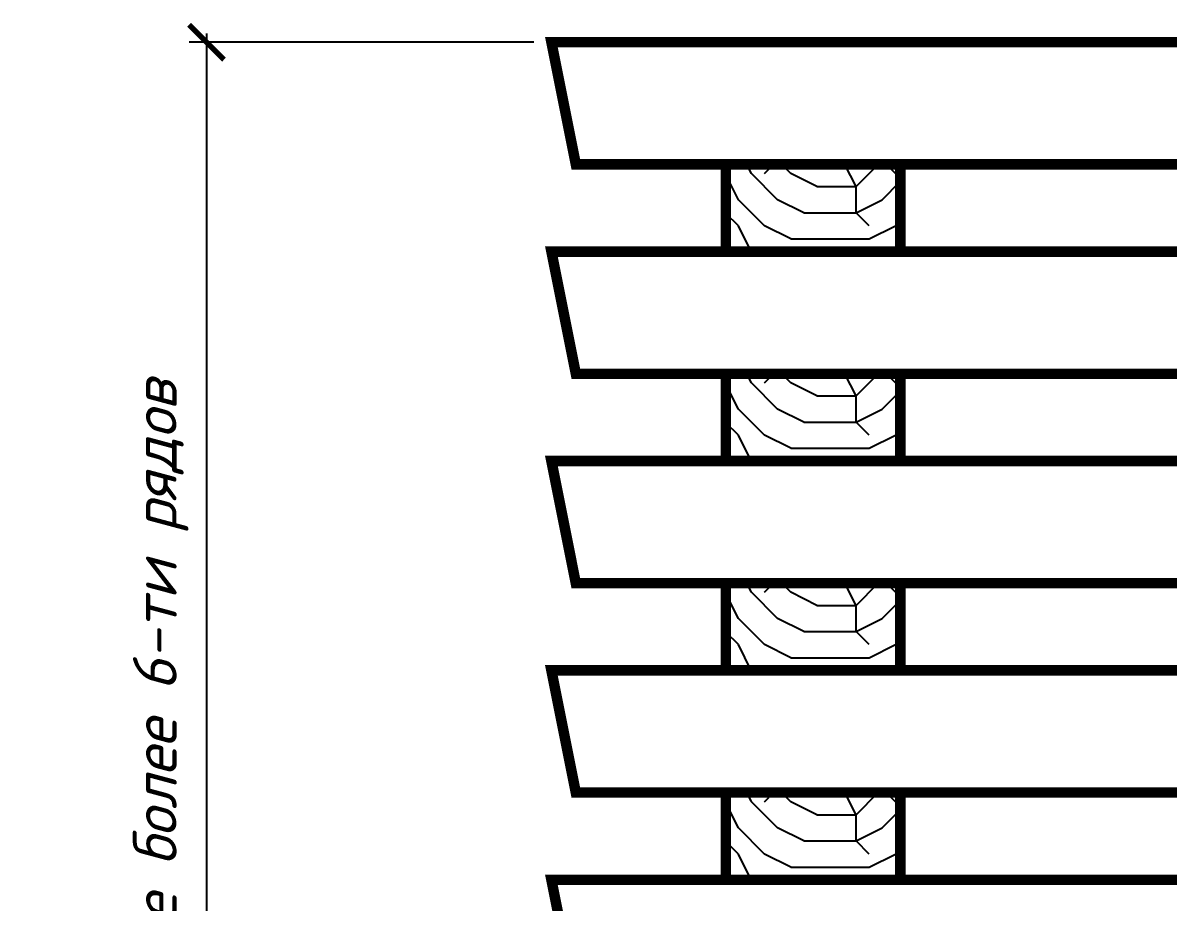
# Model space of a CAD drawing. Header units: millimetres. Extents: x -300689 to 10556, y -104928 to 107291.
# Drawn here: x -16452.8 to -16387.2, y 28424.8 to 28475.2 of the extents above; entities that cross this region are included whole.
import ezdxf

# ---------------------------------------------------------------- set-up
doc = ezdxf.new("R2010")
doc.units = ezdxf.units.MM
doc.layers.add('линии', color=7, linetype='Continuous')
doc.styles.add('Ариал узк.', font='arial.ttf', dxfattribs={"width": 0.75, "height": 5})
doc.styles.add('стиль2', font='isocpeur.ttf', dxfattribs={"oblique": 15, "height": 2.5})
doc.dimstyles.new('1-1', dxfattribs={"dimscale": 0, "dimtxt": 2.7, "dimasz": 2, "dimexe": 1, "dimexo": 1, "dimgap": 1, "dimtad": 1, "dimdec": 0, "dimzin": 0, "dimdsep": 46, "dimtxsty": 'Ариал узк.', "dimblk1": 'ARCHTICK', "dimblk2": 'ARCHTICK', "dimsah": 1, "dimcen": 3, "dimdle": 0.5, "dimclrd": 256, "dimclre": 256, "dimclrt": 256, "dimadec": 0, "dimazin": 0, "dimtfac": 1, "dimtdec": 0, "dimtofl": 0, "dimtmove": 1, "dimatfit": 3, "dimldrblk": 'DOTSMALL', "dimfxl": 0, "dimtolj": 1, "dimtzin": 0, "dimarcsym": 0})

# ---------------------------------------------------------------- blocks, each defined once
blk = doc.blocks.new('_ARCHTICK')
at = {"color": 0, "linetype": 'ByBlock', "ltscale": 10, "const_width": 0.15}
blk.add_lwpolyline([(-0.5, -0.5), (0.5, 0.5)], dxfattribs=at)
blk = doc.blocks.new('*D138')
at = {"layer": 'Defpoints', "color": 0, "linetype": 'ByBlock', "ltscale": 0.25}
for p in [(-16422.541, 28474.071), (-16442.308, 28402.071), (-16422.541, 28402.071)]:
    blk.add_point(p, dxfattribs=at)
at = {"layer": 'линии', "linetype": 'ByBlock', "lineweight": -2, "ltscale": 0.25}
for p, q in [((-16442.308, 28474.571), (-16442.308, 28401.571)), ((-16423.541, 28474.071), (-16443.308, 28474.071)), ((-16423.541, 28402.071), (-16443.308, 28402.071))]:
    blk.add_line(p, q, dxfattribs=at)
at = {"layer": 'линии', "linetype": 'ByBlock', "lineweight": -2, "ltscale": 0.25, "xscale": 2, "yscale": 2, "zscale": 2}
for p, rotation in [((-16442.308, 28474.071), 90), ((-16442.308, 28402.071), 270)]:
    blk.add_blockref('_ARCHTICK', p, dxfattribs=dict(at, rotation=rotation))
at = {"layer": 'линии', "linetype": 'ByBlock', "ltscale": 0.25, "insert": (-16444.933, 28438.071), "char_height": 2.5, "attachment_point": 5, "rotation": 90, "style": 'стиль2'}
blk.add_mtext('\\A1;Не более 6-ти рядов', dxfattribs=at)
blk = doc.blocks.new('_DotSmall')
at = {"color": 0, "linetype": 'ByBlock', "const_width": 0.5}
blk.add_lwpolyline([(-0.0625, 0, 1), (0.0625, 0, 1)], format="xyb", close=True, dxfattribs=at)

msp = doc.modelspace()

# ---------------------------------------------------------------- hatches: boundary and pattern name
at = {"layer": 'линии', "linetype": 'ByBlock', "ltscale": 0.25}
h = msp.add_hatch(dxfattribs=at)
h.set_pattern_fill('TRONCO', color=256, scale=15, style=0, pattern_type=2)
h.set_pattern_definition([(0, (-538.835, -1567.964), (15, 15), [4.5, -10.5]), (0, (-538.835, -1567.214), (15, 15), [4.5, -10.5]), (0, (-538.085, -1565.714), (15, 15), [3, -12]), (0, (-537.335, -1564.214), (15, 15), [2.25, -12.75]), (0, (-537.335, -1562.714), (15, 15), [1.5, -13.5]), (0, (-541.085, -1561.214), (15, 15), [0.75, -3.75, 0.75, -9.75]), (0, (-538.835, -1560.464), (15, 15), [0.75, -6, 2.25, -6]), (0, (-535.835, -1559.714), (15, 15), [0.75, -0.75, 0.75, -12.75]), (0, (-536.585, -1558.964), (15, 15), [0.75, -14.25]), (0, (-537.335, -1557.464), (15, 15), [2.25, -12.75]), (0, (-537.335, -1555.964), (15, 15), [3, -12]), (0, (-538.085, -1554.464), (15, 15), [3.75, -4.5, 0.75, -6]), (90, (-544.085, -1563.464), (-15, 15), [0.75, -1.5, 3.75, -9]), (90, (-543.335, -1561.964), (-15, 15), [0.75, -0.75, 2.25, -11.25]), (90, (-542.585, -1555.964), (-15, 15), [1.5, -13.5]), (90, (-541.835, -1561.964), (-15, 15), [3, -4.5, 0.75, -6.75]), (90, (-541.085, -1553.714), (-15, 15), [0.75, -14.25]), (90, (-540.335, -1561.214), (-15, 15), [2.25, -12.75]), (90, (-538.835, -1560.464), (-15, 15), [1.5, -13.5]), (90, (-537.335, -1560.464), (-15, 15), [0.75, -2.25, 2.25, -9.75]), (90, (-536.585, -1559.714), (-15, 15), [0.75, -14.25]), (90, (-535.835, -1562.714), (-15, 15), [2.1, -12.9]), (90, (-535.085, -1565.714), (-15, 15), [1.5, -13.5]), (90, (-533.585, -1559.714), (-15, 15), [0.75, -14.25]), (90, (-532.085, -1560.464), (-15, 15), [2.25, -12.75]), (90, (-530.585, -1560.464), (-15, 15), [2.25, -12.75]), (45, (-532.835, -1566.464), (2e-15, 15), [1.06065, -1.06065, 1.06065, -18.0312534]), (45, (-535.835, -1562.714), (2e-15, 15), [2.1213, -19.0919034]), (45, (-541.835, -1555.214), (2e-15, 15), [2.1213, -19.0919034]), (45, (-538.835, -1558.964), (2e-15, 15), [2.1213, -19.0919034]), (45, (-538.085, -1561.964), (2e-15, 15), [2.1213, -19.0919034]), (45, (-533.585, -1564.964), (2e-15, 15), [2.1213, -19.0919034]), (45, (-535.085, -1564.214), (2e-15, 15), [3.18198, -18.0312234]), (45, (-539.585, -1557.464), (2e-15, 15), [1.06065, -20.1525534]), (45, (-540.335, -1555.964), (2e-15, 15), [1.06065, -20.1525534]), (45, (-534.335, -1555.964), (2e-15, 15), [1.06065, -20.1525534]), (45, (-540.335, -1563.464), (2e-15, 15), [1.06065, -20.1525534]), (45, (-532.085, -1558.214), (2e-15, 15), [1.06065, -20.1525534]), (45, (-537.335, -1559.714), (2e-15, 15), [1.06065, -20.1525534]), (45, (-535.835, -1558.214), (2e-15, 15), [1.06065, -20.1525534]), (135, (-536.585, -1561.214), (-15, 2e-15), [1.06065, -1.06065, 3.18198, -15.9099234]), (135, (-534.335, -1561.214), (-15, 2e-15), [1.06065, -20.1525534]), (135, (-534.335, -1566.464), (-15, 2e-15), [1.06065, -20.1525534]), (135, (-537.335, -1562.714), (-15, 2e-15), [1.06065, -20.1525534]), (135, (-535.085, -1559.714), (-15, 2e-15), [1.06065, -20.1525534]), (135, (-538.835, -1563.464), (-15, 2e-15), [1.06065, -20.1525534]), (135, (-532.835, -1563.464), (-15, 2e-15), [1.06065, -20.1525534]), (135, (-543.335, -1567.964), (-15, 2e-15), [1.06065, -20.1525534]), (135, (-542.585, -1567.214), (-15, 2e-15), [2.1213, -19.0919034]), (135, (-541.835, -1566.464), (-15, 2e-15), [2.1213, -19.0919034]), (135, (-540.335, -1566.464), (-15, 2e-15), [2.1213, -19.0919034]), (135, (-539.585, -1564.964), (-15, 2e-15), [2.1213, -19.0919034]), (135, (-533.585, -1558.964), (-15, 2e-15), [2.1213, -19.0919034]), (135, (-530.585, -1566.464), (-15, 2e-15), [2.1213, -19.0919034]), (135, (-529.835, -1554.464), (-15, 2e-15), [2.1213, -19.0919034]), (135, (-529.835, -1555.964), (-15, 2e-15), [2.1213, -19.0919034]), (135, (-531.335, -1556.714), (-15, 2e-15), [2.1213, -19.0919034]), (135, (-541.835, -1556.714), (-15, 2e-15), [3.18198, -18.0312234]), (135, (-532.085, -1558.214), (-15, 2e-15), [3.18198, -18.0312234]), (26.565051, (-540.335, -1553.714), (15, 6e-09), [1.677, -31.8640197]), (26.565051, (-540.335, -1561.214), (15, 6e-09), [1.677, -31.8640197]), (26.565051, (-538.835, -1556.714), (15, 6e-09), [1.677, -31.8640197]), (26.565051, (-534.335, -1567.214), (15, 6e-09), [1.677, -31.8640197]), (26.565051, (-535.085, -1565.714), (15, 6e-09), [1.677, -31.8640197]), (26.565051, (-539.585, -1562.714), (15, 6e-09), [1.677, -31.8640197]), (26.565051, (-539.585, -1555.214), (15, 6e-09), [1.677, -31.8640197]), (26.565051, (-535.085, -1559.714), (15, 6e-09), [3.354, -30.1870197]), (63.434949, (-535.085, -1557.464), (8e-10, 15), [1.677, -31.8640197]), (63.434949, (-532.835, -1561.964), (8e-10, 15), [1.677, -31.8640197]), (63.434949, (-540.335, -1558.964), (8e-10, 15), [1.677, -31.8640197]), (63.434949, (-543.335, -1558.214), (8e-10, 15), [1.677, -31.8640197]), (63.434949, (-534.335, -1561.214), (8e-10, 15), [1.677, -31.8640197]), (63.434949, (-535.835, -1561.214), (8e-10, 15), [1.677, -31.8640197]), (63.434949, (-541.835, -1558.964), (8e-10, 15), [3.354, -30.1870197]), (63.434949, (-530.585, -1564.214), (8e-10, 15), [3.354, -30.1870197]), (63.434949, (-532.085, -1563.464), (8e-10, 15), [3.354, -30.1870197]), (116.565051, (-544.085, -1565.714), (-6e-09, 15), [1.677, -31.8640197]), (116.565051, (-544.085, -1557.464), (-6e-09, 15), [1.677, -31.8640197]), (116.565051, (-541.085, -1567.964), (-6e-09, 15), [1.677, -31.8640197]), (116.565051, (-542.585, -1554.464), (-6e-09, 15), [1.677, -31.8640197]), (116.565051, (-541.085, -1563.464), (-6e-09, 15), [1.677, -31.8640197]), (116.565051, (-538.085, -1561.964), (-6e-09, 15), [1.677, -31.8640197]), (116.565051, (-536.585, -1558.964), (-6e-09, 15), [1.677, -31.8640197]), (116.565051, (-543.335, -1564.964), (4.8e-06, 15.0000024), [1.677, -31.8640197]), (116.565051, (-539.585, -1562.714), (-6e-09, 15), [1.677, -31.8640197]), (116.565051, (-535.085, -1564.214), (-6e-09, 15), [1.677, -31.8640197]), (116.565051, (-533.585, -1562.714), (-6e-09, 15), [1.677, -31.8640197]), (116.565051, (-530.585, -1558.214), (-6e-09, 15), [1.677, -31.8640197]), (116.565051, (-541.835, -1553.714), (-6e-09, 15), [1.677, -31.8640197]), (116.565051, (-544.085, -1554.464), (-6e-09, 15), [3.354, -30.1870197]), (116.565051, (-541.835, -1564.964), (-6e-09, 15), [3.354, -30.1870197]), (153.434949, (-544.085, -1567.214), (-15, 8e-10), [1.677, -31.8640197]), (153.434949, (-531.335, -1567.964), (-15, 8e-10), [1.677, -31.8640197]), (153.434949, (-532.085, -1560.464), (-15, 8e-10), [1.677, -31.8640197]), (153.434949, (-538.085, -1565.714), (-15, 8e-10), [1.677, -31.8640197]), (153.434949, (-538.835, -1567.214), (-15, 8e-10), [1.677, -31.8640197]), (153.434949, (-537.335, -1564.214), (-15, 8e-10), [1.677, -31.8640197]), (153.434949, (-532.835, -1555.214), (-15, 8e-10), [1.677, -31.8640197]), (153.434949, (-531.335, -1554.464), (-15, 8e-10), [3.354, -30.1870197])])
h.paths.add_polyline_path([(-16402.5407, 28467.0707), (-16412.5407, 28467.0707), (-16412.5407, 28462.0707), (-16402.5407, 28462.0707)])
h = msp.add_hatch(dxfattribs=at)
h.set_pattern_fill('TRONCO', color=256, scale=15, style=0, pattern_type=2)
h.set_pattern_definition([(0, (-538.835, -1579.964), (15, 15), [4.5, -10.5]), (0, (-538.835, -1579.214), (15, 15), [4.5, -10.5]), (0, (-538.085, -1577.714), (15, 15), [3, -12]), (0, (-537.335, -1576.214), (15, 15), [2.25, -12.75]), (0, (-537.335, -1574.714), (15, 15), [1.5, -13.5]), (0, (-541.085, -1573.214), (15, 15), [0.75, -3.75, 0.75, -9.75]), (0, (-538.835, -1572.464), (15, 15), [0.75, -6, 2.25, -6]), (0, (-535.835, -1571.714), (15, 15), [0.75, -0.75, 0.75, -12.75]), (0, (-536.585, -1570.964), (15, 15), [0.75, -14.25]), (0, (-537.335, -1569.464), (15, 15), [2.25, -12.75]), (0, (-537.335, -1567.964), (15, 15), [3, -12]), (0, (-538.085, -1566.464), (15, 15), [3.75, -4.5, 0.75, -6]), (90, (-544.085, -1575.464), (-15, 15), [0.75, -1.5, 3.75, -9]), (90, (-543.335, -1573.964), (-15, 15), [0.75, -0.75, 2.25, -11.25]), (90, (-542.585, -1567.964), (-15, 15), [1.5, -13.5]), (90, (-541.835, -1573.964), (-15, 15), [3, -4.5, 0.75, -6.75]), (90, (-541.085, -1565.714), (-15, 15), [0.75, -14.25]), (90, (-540.335, -1573.214), (-15, 15), [2.25, -12.75]), (90, (-538.835, -1572.464), (-15, 15), [1.5, -13.5]), (90, (-537.335, -1572.464), (-15, 15), [0.75, -2.25, 2.25, -9.75]), (90, (-536.585, -1571.714), (-15, 15), [0.75, -14.25]), (90, (-535.835, -1574.714), (-15, 15), [2.1, -12.9]), (90, (-535.085, -1577.714), (-15, 15), [1.5, -13.5]), (90, (-533.585, -1571.714), (-15, 15), [0.75, -14.25]), (90, (-532.085, -1572.464), (-15, 15), [2.25, -12.75]), (90, (-530.585, -1572.464), (-15, 15), [2.25, -12.75]), (45, (-532.835, -1578.464), (2e-15, 15), [1.06065, -1.06065, 1.06065, -18.0312534]), (45, (-535.835, -1574.714), (2e-15, 15), [2.1213, -19.0919034]), (45, (-541.835, -1567.214), (2e-15, 15), [2.1213, -19.0919034]), (45, (-538.835, -1570.964), (2e-15, 15), [2.1213, -19.0919034]), (45, (-538.085, -1573.964), (2e-15, 15), [2.1213, -19.0919034]), (45, (-533.585, -1576.964), (2e-15, 15), [2.1213, -19.0919034]), (45, (-535.085, -1576.214), (2e-15, 15), [3.18198, -18.0312234]), (45, (-539.585, -1569.464), (2e-15, 15), [1.06065, -20.1525534]), (45, (-540.335, -1567.964), (2e-15, 15), [1.06065, -20.1525534]), (45, (-534.335, -1567.964), (2e-15, 15), [1.06065, -20.1525534]), (45, (-540.335, -1575.464), (2e-15, 15), [1.06065, -20.1525534]), (45, (-532.085, -1570.214), (2e-15, 15), [1.06065, -20.1525534]), (45, (-537.335, -1571.714), (2e-15, 15), [1.06065, -20.1525534]), (45, (-535.835, -1570.214), (2e-15, 15), [1.06065, -20.1525534]), (135, (-536.585, -1573.214), (-15, 2e-15), [1.06065, -1.06065, 3.18198, -15.9099234]), (135, (-534.335, -1573.214), (-15, 2e-15), [1.06065, -20.1525534]), (135, (-534.335, -1578.464), (-15, 2e-15), [1.06065, -20.1525534]), (135, (-537.335, -1574.714), (-15, 2e-15), [1.06065, -20.1525534]), (135, (-535.085, -1571.714), (-15, 2e-15), [1.06065, -20.1525534]), (135, (-538.835, -1575.464), (-15, 2e-15), [1.06065, -20.1525534]), (135, (-532.835, -1575.464), (-15, 2e-15), [1.06065, -20.1525534]), (135, (-543.335, -1579.964), (-15, 2e-15), [1.06065, -20.1525534]), (135, (-542.585, -1579.214), (-15, 2e-15), [2.1213, -19.0919034]), (135, (-541.835, -1578.464), (-15, 2e-15), [2.1213, -19.0919034]), (135, (-540.335, -1578.464), (-15, 2e-15), [2.1213, -19.0919034]), (135, (-539.585, -1576.964), (-15, 2e-15), [2.1213, -19.0919034]), (135, (-533.585, -1570.964), (-15, 2e-15), [2.1213, -19.0919034]), (135, (-530.585, -1578.464), (-15, 2e-15), [2.1213, -19.0919034]), (135, (-529.835, -1566.464), (-15, 2e-15), [2.1213, -19.0919034]), (135, (-529.835, -1567.964), (-15, 2e-15), [2.1213, -19.0919034]), (135, (-531.335, -1568.714), (-15, 2e-15), [2.1213, -19.0919034]), (135, (-541.835, -1568.714), (-15, 2e-15), [3.18198, -18.0312234]), (135, (-532.085, -1570.214), (-15, 2e-15), [3.18198, -18.0312234]), (26.565051, (-540.335, -1565.714), (15, 6e-09), [1.677, -31.8640197]), (26.565051, (-540.335, -1573.214), (15, 6e-09), [1.677, -31.8640197]), (26.565051, (-538.835, -1568.714), (15, 6e-09), [1.677, -31.8640197]), (26.565051, (-534.335, -1579.214), (15, 6e-09), [1.677, -31.8640197]), (26.565051, (-535.085, -1577.714), (15, 6e-09), [1.677, -31.8640197]), (26.565051, (-539.585, -1574.714), (15, 6e-09), [1.677, -31.8640197]), (26.565051, (-539.585, -1567.214), (15, 6e-09), [1.677, -31.8640197]), (26.565051, (-535.085, -1571.714), (15, 6e-09), [3.354, -30.1870197]), (63.434949, (-535.085, -1569.464), (8e-10, 15), [1.677, -31.8640197]), (63.434949, (-532.835, -1573.964), (8e-10, 15), [1.677, -31.8640197]), (63.434949, (-540.335, -1570.964), (8e-10, 15), [1.677, -31.8640197]), (63.434949, (-543.335, -1570.214), (8e-10, 15), [1.677, -31.8640197]), (63.434949, (-534.335, -1573.214), (8e-10, 15), [1.677, -31.8640197]), (63.434949, (-535.835, -1573.214), (8e-10, 15), [1.677, -31.8640197]), (63.434949, (-541.835, -1570.964), (8e-10, 15), [3.354, -30.1870197]), (63.434949, (-530.585, -1576.214), (8e-10, 15), [3.354, -30.1870197]), (63.434949, (-532.085, -1575.464), (8e-10, 15), [3.354, -30.1870197]), (116.565051, (-544.085, -1577.714), (-6e-09, 15), [1.677, -31.8640197]), (116.565051, (-544.085, -1569.464), (-6e-09, 15), [1.677, -31.8640197]), (116.565051, (-541.085, -1579.964), (-6e-09, 15), [1.677, -31.8640197]), (116.565051, (-542.585, -1566.464), (-6e-09, 15), [1.677, -31.8640197]), (116.565051, (-541.085, -1575.464), (-6e-09, 15), [1.677, -31.8640197]), (116.565051, (-538.085, -1573.964), (-6e-09, 15), [1.677, -31.8640197]), (116.565051, (-536.585, -1570.964), (-6e-09, 15), [1.677, -31.8640197]), (116.565051, (-543.335, -1576.964), (4.8e-06, 15.0000024), [1.677, -31.8640197]), (116.565051, (-539.585, -1574.714), (-6e-09, 15), [1.677, -31.8640197]), (116.565051, (-535.085, -1576.214), (-6e-09, 15), [1.677, -31.8640197]), (116.565051, (-533.585, -1574.714), (-6e-09, 15), [1.677, -31.8640197]), (116.565051, (-530.585, -1570.214), (-6e-09, 15), [1.677, -31.8640197]), (116.565051, (-541.835, -1565.714), (-6e-09, 15), [1.677, -31.8640197]), (116.565051, (-544.085, -1566.464), (-6e-09, 15), [3.354, -30.1870197]), (116.565051, (-541.835, -1576.964), (-6e-09, 15), [3.354, -30.1870197]), (153.434949, (-544.085, -1579.214), (-15, 8e-10), [1.677, -31.8640197]), (153.434949, (-531.335, -1579.964), (-15, 8e-10), [1.677, -31.8640197]), (153.434949, (-532.085, -1572.464), (-15, 8e-10), [1.677, -31.8640197]), (153.434949, (-538.085, -1577.714), (-15, 8e-10), [1.677, -31.8640197]), (153.434949, (-538.835, -1579.214), (-15, 8e-10), [1.677, -31.8640197]), (153.434949, (-537.335, -1576.214), (-15, 8e-10), [1.677, -31.8640197]), (153.434949, (-532.835, -1567.214), (-15, 8e-10), [1.677, -31.8640197]), (153.434949, (-531.335, -1566.464), (-15, 8e-10), [3.354, -30.1870197])])
h.paths.add_polyline_path([(-16402.5407, 28455.0707), (-16412.5407, 28455.0707), (-16412.5407, 28450.0707), (-16402.5407, 28450.0707)])
h = msp.add_hatch(dxfattribs=at)
h.set_pattern_fill('TRONCO', color=256, scale=15, style=0, pattern_type=2)
h.set_pattern_definition([(0, (-538.835, -1591.964), (15, 15), [4.5, -10.5]), (0, (-538.835, -1591.214), (15, 15), [4.5, -10.5]), (0, (-538.085, -1589.714), (15, 15), [3, -12]), (0, (-537.335, -1588.214), (15, 15), [2.25, -12.75]), (0, (-537.335, -1586.714), (15, 15), [1.5, -13.5]), (0, (-541.085, -1585.214), (15, 15), [0.75, -3.75, 0.75, -9.75]), (0, (-538.835, -1584.464), (15, 15), [0.75, -6, 2.25, -6]), (0, (-535.835, -1583.714), (15, 15), [0.75, -0.75, 0.75, -12.75]), (0, (-536.585, -1582.964), (15, 15), [0.75, -14.25]), (0, (-537.335, -1581.464), (15, 15), [2.25, -12.75]), (0, (-537.335, -1579.964), (15, 15), [3, -12]), (0, (-538.085, -1578.464), (15, 15), [3.75, -4.5, 0.75, -6]), (90, (-544.085, -1587.464), (-15, 15), [0.75, -1.5, 3.75, -9]), (90, (-543.335, -1585.964), (-15, 15), [0.75, -0.75, 2.25, -11.25]), (90, (-542.585, -1579.964), (-15, 15), [1.5, -13.5]), (90, (-541.835, -1585.964), (-15, 15), [3, -4.5, 0.75, -6.75]), (90, (-541.085, -1577.714), (-15, 15), [0.75, -14.25]), (90, (-540.335, -1585.214), (-15, 15), [2.25, -12.75]), (90, (-538.835, -1584.464), (-15, 15), [1.5, -13.5]), (90, (-537.335, -1584.464), (-15, 15), [0.75, -2.25, 2.25, -9.75]), (90, (-536.585, -1583.714), (-15, 15), [0.75, -14.25]), (90, (-535.835, -1586.714), (-15, 15), [2.1, -12.9]), (90, (-535.085, -1589.714), (-15, 15), [1.5, -13.5]), (90, (-533.585, -1583.714), (-15, 15), [0.75, -14.25]), (90, (-532.085, -1584.464), (-15, 15), [2.25, -12.75]), (90, (-530.585, -1584.464), (-15, 15), [2.25, -12.75]), (45, (-532.835, -1590.464), (2e-15, 15), [1.06065, -1.06065, 1.06065, -18.0312534]), (45, (-535.835, -1586.714), (2e-15, 15), [2.1213, -19.0919034]), (45, (-541.835, -1579.214), (2e-15, 15), [2.1213, -19.0919034]), (45, (-538.835, -1582.964), (2e-15, 15), [2.1213, -19.0919034]), (45, (-538.085, -1585.964), (2e-15, 15), [2.1213, -19.0919034]), (45, (-533.585, -1588.964), (2e-15, 15), [2.1213, -19.0919034]), (45, (-535.085, -1588.214), (2e-15, 15), [3.18198, -18.0312234]), (45, (-539.585, -1581.464), (2e-15, 15), [1.06065, -20.1525534]), (45, (-540.335, -1579.964), (2e-15, 15), [1.06065, -20.1525534]), (45, (-534.335, -1579.964), (2e-15, 15), [1.06065, -20.1525534]), (45, (-540.335, -1587.464), (2e-15, 15), [1.06065, -20.1525534]), (45, (-532.085, -1582.214), (2e-15, 15), [1.06065, -20.1525534]), (45, (-537.335, -1583.714), (2e-15, 15), [1.06065, -20.1525534]), (45, (-535.835, -1582.214), (2e-15, 15), [1.06065, -20.1525534]), (135, (-536.585, -1585.214), (-15, 2e-15), [1.06065, -1.06065, 3.18198, -15.9099234]), (135, (-534.335, -1585.214), (-15, 2e-15), [1.06065, -20.1525534]), (135, (-534.335, -1590.464), (-15, 2e-15), [1.06065, -20.1525534]), (135, (-537.335, -1586.714), (-15, 2e-15), [1.06065, -20.1525534]), (135, (-535.085, -1583.714), (-15, 2e-15), [1.06065, -20.1525534]), (135, (-538.835, -1587.464), (-15, 2e-15), [1.06065, -20.1525534]), (135, (-532.835, -1587.464), (-15, 2e-15), [1.06065, -20.1525534]), (135, (-543.335, -1591.964), (-15, 2e-15), [1.06065, -20.1525534]), (135, (-542.585, -1591.214), (-15, 2e-15), [2.1213, -19.0919034]), (135, (-541.835, -1590.464), (-15, 2e-15), [2.1213, -19.0919034]), (135, (-540.335, -1590.464), (-15, 2e-15), [2.1213, -19.0919034]), (135, (-539.585, -1588.964), (-15, 2e-15), [2.1213, -19.0919034]), (135, (-533.585, -1582.964), (-15, 2e-15), [2.1213, -19.0919034]), (135, (-530.585, -1590.464), (-15, 2e-15), [2.1213, -19.0919034]), (135, (-529.835, -1578.464), (-15, 2e-15), [2.1213, -19.0919034]), (135, (-529.835, -1579.964), (-15, 2e-15), [2.1213, -19.0919034]), (135, (-531.335, -1580.714), (-15, 2e-15), [2.1213, -19.0919034]), (135, (-541.835, -1580.714), (-15, 2e-15), [3.18198, -18.0312234]), (135, (-532.085, -1582.214), (-15, 2e-15), [3.18198, -18.0312234]), (26.565051, (-540.335, -1577.714), (15, 6e-09), [1.677, -31.8640197]), (26.565051, (-540.335, -1585.214), (15, 6e-09), [1.677, -31.8640197]), (26.565051, (-538.835, -1580.714), (15, 6e-09), [1.677, -31.8640197]), (26.565051, (-534.335, -1591.214), (15, 6e-09), [1.677, -31.8640197]), (26.565051, (-535.085, -1589.714), (15, 6e-09), [1.677, -31.8640197]), (26.565051, (-539.585, -1586.714), (15, 6e-09), [1.677, -31.8640197]), (26.565051, (-539.585, -1579.214), (15, 6e-09), [1.677, -31.8640197]), (26.565051, (-535.085, -1583.714), (15, 6e-09), [3.354, -30.1870197]), (63.434949, (-535.085, -1581.464), (8e-10, 15), [1.677, -31.8640197]), (63.434949, (-532.835, -1585.964), (8e-10, 15), [1.677, -31.8640197]), (63.434949, (-540.335, -1582.964), (8e-10, 15), [1.677, -31.8640197]), (63.434949, (-543.335, -1582.214), (8e-10, 15), [1.677, -31.8640197]), (63.434949, (-534.335, -1585.214), (8e-10, 15), [1.677, -31.8640197]), (63.434949, (-535.835, -1585.214), (8e-10, 15), [1.677, -31.8640197]), (63.434949, (-541.835, -1582.964), (8e-10, 15), [3.354, -30.1870197]), (63.434949, (-530.585, -1588.214), (8e-10, 15), [3.354, -30.1870197]), (63.434949, (-532.085, -1587.464), (8e-10, 15), [3.354, -30.1870197]), (116.565051, (-544.085, -1589.714), (-6e-09, 15), [1.677, -31.8640197]), (116.565051, (-544.085, -1581.464), (-6e-09, 15), [1.677, -31.8640197]), (116.565051, (-541.085, -1591.964), (-6e-09, 15), [1.677, -31.8640197]), (116.565051, (-542.585, -1578.464), (-6e-09, 15), [1.677, -31.8640197]), (116.565051, (-541.085, -1587.464), (-6e-09, 15), [1.677, -31.8640197]), (116.565051, (-538.085, -1585.964), (-6e-09, 15), [1.677, -31.8640197]), (116.565051, (-536.585, -1582.964), (-6e-09, 15), [1.677, -31.8640197]), (116.565051, (-543.335, -1588.964), (4.8e-06, 15.0000024), [1.677, -31.8640197]), (116.565051, (-539.585, -1586.714), (-6e-09, 15), [1.677, -31.8640197]), (116.565051, (-535.085, -1588.214), (-6e-09, 15), [1.677, -31.8640197]), (116.565051, (-533.585, -1586.714), (-6e-09, 15), [1.677, -31.8640197]), (116.565051, (-530.585, -1582.214), (-6e-09, 15), [1.677, -31.8640197]), (116.565051, (-541.835, -1577.714), (-6e-09, 15), [1.677, -31.8640197]), (116.565051, (-544.085, -1578.464), (-6e-09, 15), [3.354, -30.1870197]), (116.565051, (-541.835, -1588.964), (-6e-09, 15), [3.354, -30.1870197]), (153.434949, (-544.085, -1591.214), (-15, 8e-10), [1.677, -31.8640197]), (153.434949, (-531.335, -1591.964), (-15, 8e-10), [1.677, -31.8640197]), (153.434949, (-532.085, -1584.464), (-15, 8e-10), [1.677, -31.8640197]), (153.434949, (-538.085, -1589.714), (-15, 8e-10), [1.677, -31.8640197]), (153.434949, (-538.835, -1591.214), (-15, 8e-10), [1.677, -31.8640197]), (153.434949, (-537.335, -1588.214), (-15, 8e-10), [1.677, -31.8640197]), (153.434949, (-532.835, -1579.214), (-15, 8e-10), [1.677, -31.8640197]), (153.434949, (-531.335, -1578.464), (-15, 8e-10), [3.354, -30.1870197])])
h.paths.add_polyline_path([(-16402.5407, 28443.0707), (-16412.5407, 28443.0707), (-16412.5407, 28438.0707), (-16402.5407, 28438.0707)])
h = msp.add_hatch(dxfattribs=at)
h.set_pattern_fill('TRONCO', color=256, scale=15, style=0, pattern_type=2)
h.set_pattern_definition([(0, (-538.835, -1603.964), (15, 15), [4.5, -10.5]), (0, (-538.835, -1603.214), (15, 15), [4.5, -10.5]), (0, (-538.085, -1601.714), (15, 15), [3, -12]), (0, (-537.335, -1600.214), (15, 15), [2.25, -12.75]), (0, (-537.335, -1598.714), (15, 15), [1.5, -13.5]), (0, (-541.085, -1597.214), (15, 15), [0.75, -3.75, 0.75, -9.75]), (0, (-538.835, -1596.464), (15, 15), [0.75, -6, 2.25, -6]), (0, (-535.835, -1595.714), (15, 15), [0.75, -0.75, 0.75, -12.75]), (0, (-536.585, -1594.964), (15, 15), [0.75, -14.25]), (0, (-537.335, -1593.464), (15, 15), [2.25, -12.75]), (0, (-537.335, -1591.964), (15, 15), [3, -12]), (0, (-538.085, -1590.464), (15, 15), [3.75, -4.5, 0.75, -6]), (90, (-544.085, -1599.464), (-15, 15), [0.75, -1.5, 3.75, -9]), (90, (-543.335, -1597.964), (-15, 15), [0.75, -0.75, 2.25, -11.25]), (90, (-542.585, -1591.964), (-15, 15), [1.5, -13.5]), (90, (-541.835, -1597.964), (-15, 15), [3, -4.5, 0.75, -6.75]), (90, (-541.085, -1589.714), (-15, 15), [0.75, -14.25]), (90, (-540.335, -1597.214), (-15, 15), [2.25, -12.75]), (90, (-538.835, -1596.464), (-15, 15), [1.5, -13.5]), (90, (-537.335, -1596.464), (-15, 15), [0.75, -2.25, 2.25, -9.75]), (90, (-536.585, -1595.714), (-15, 15), [0.75, -14.25]), (90, (-535.835, -1598.714), (-15, 15), [2.1, -12.9]), (90, (-535.085, -1601.714), (-15, 15), [1.5, -13.5]), (90, (-533.585, -1595.714), (-15, 15), [0.75, -14.25]), (90, (-532.085, -1596.464), (-15, 15), [2.25, -12.75]), (90, (-530.585, -1596.464), (-15, 15), [2.25, -12.75]), (45, (-532.835, -1602.464), (2e-15, 15), [1.06065, -1.06065, 1.06065, -18.0312534]), (45, (-535.835, -1598.714), (2e-15, 15), [2.1213, -19.0919034]), (45, (-541.835, -1591.214), (2e-15, 15), [2.1213, -19.0919034]), (45, (-538.835, -1594.964), (2e-15, 15), [2.1213, -19.0919034]), (45, (-538.085, -1597.964), (2e-15, 15), [2.1213, -19.0919034]), (45, (-533.585, -1600.964), (2e-15, 15), [2.1213, -19.0919034]), (45, (-535.085, -1600.214), (2e-15, 15), [3.18198, -18.0312234]), (45, (-539.585, -1593.464), (2e-15, 15), [1.06065, -20.1525534]), (45, (-540.335, -1591.964), (2e-15, 15), [1.06065, -20.1525534]), (45, (-534.335, -1591.964), (2e-15, 15), [1.06065, -20.1525534]), (45, (-540.335, -1599.464), (2e-15, 15), [1.06065, -20.1525534]), (45, (-532.085, -1594.214), (2e-15, 15), [1.06065, -20.1525534]), (45, (-537.335, -1595.714), (2e-15, 15), [1.06065, -20.1525534]), (45, (-535.835, -1594.214), (2e-15, 15), [1.06065, -20.1525534]), (135, (-536.585, -1597.214), (-15, 2e-15), [1.06065, -1.06065, 3.18198, -15.9099234]), (135, (-534.335, -1597.214), (-15, 2e-15), [1.06065, -20.1525534]), (135, (-534.335, -1602.464), (-15, 2e-15), [1.06065, -20.1525534]), (135, (-537.335, -1598.714), (-15, 2e-15), [1.06065, -20.1525534]), (135, (-535.085, -1595.714), (-15, 2e-15), [1.06065, -20.1525534]), (135, (-538.835, -1599.464), (-15, 2e-15), [1.06065, -20.1525534]), (135, (-532.835, -1599.464), (-15, 2e-15), [1.06065, -20.1525534]), (135, (-543.335, -1603.964), (-15, 2e-15), [1.06065, -20.1525534]), (135, (-542.585, -1603.214), (-15, 2e-15), [2.1213, -19.0919034]), (135, (-541.835, -1602.464), (-15, 2e-15), [2.1213, -19.0919034]), (135, (-540.335, -1602.464), (-15, 2e-15), [2.1213, -19.0919034]), (135, (-539.585, -1600.964), (-15, 2e-15), [2.1213, -19.0919034]), (135, (-533.585, -1594.964), (-15, 2e-15), [2.1213, -19.0919034]), (135, (-530.585, -1602.464), (-15, 2e-15), [2.1213, -19.0919034]), (135, (-529.835, -1590.464), (-15, 2e-15), [2.1213, -19.0919034]), (135, (-529.835, -1591.964), (-15, 2e-15), [2.1213, -19.0919034]), (135, (-531.335, -1592.714), (-15, 2e-15), [2.1213, -19.0919034]), (135, (-541.835, -1592.714), (-15, 2e-15), [3.18198, -18.0312234]), (135, (-532.085, -1594.214), (-15, 2e-15), [3.18198, -18.0312234]), (26.565051, (-540.335, -1589.714), (15, 6e-09), [1.677, -31.8640197]), (26.565051, (-540.335, -1597.214), (15, 6e-09), [1.677, -31.8640197]), (26.565051, (-538.835, -1592.714), (15, 6e-09), [1.677, -31.8640197]), (26.565051, (-534.335, -1603.214), (15, 6e-09), [1.677, -31.8640197]), (26.565051, (-535.085, -1601.714), (15, 6e-09), [1.677, -31.8640197]), (26.565051, (-539.585, -1598.714), (15, 6e-09), [1.677, -31.8640197]), (26.565051, (-539.585, -1591.214), (15, 6e-09), [1.677, -31.8640197]), (26.565051, (-535.085, -1595.714), (15, 6e-09), [3.354, -30.1870197]), (63.434949, (-535.085, -1593.464), (8e-10, 15), [1.677, -31.8640197]), (63.434949, (-532.835, -1597.964), (8e-10, 15), [1.677, -31.8640197]), (63.434949, (-540.335, -1594.964), (8e-10, 15), [1.677, -31.8640197]), (63.434949, (-543.335, -1594.214), (8e-10, 15), [1.677, -31.8640197]), (63.434949, (-534.335, -1597.214), (8e-10, 15), [1.677, -31.8640197]), (63.434949, (-535.835, -1597.214), (8e-10, 15), [1.677, -31.8640197]), (63.434949, (-541.835, -1594.964), (8e-10, 15), [3.354, -30.1870197]), (63.434949, (-530.585, -1600.214), (8e-10, 15), [3.354, -30.1870197]), (63.434949, (-532.085, -1599.464), (8e-10, 15), [3.354, -30.1870197]), (116.565051, (-544.085, -1601.714), (-6e-09, 15), [1.677, -31.8640197]), (116.565051, (-544.085, -1593.464), (-6e-09, 15), [1.677, -31.8640197]), (116.565051, (-541.085, -1603.964), (-6e-09, 15), [1.677, -31.8640197]), (116.565051, (-542.585, -1590.464), (-6e-09, 15), [1.677, -31.8640197]), (116.565051, (-541.085, -1599.464), (-6e-09, 15), [1.677, -31.8640197]), (116.565051, (-538.085, -1597.964), (-6e-09, 15), [1.677, -31.8640197]), (116.565051, (-536.585, -1594.964), (-6e-09, 15), [1.677, -31.8640197]), (116.565051, (-543.335, -1600.964), (4.8e-06, 15.0000024), [1.677, -31.8640197]), (116.565051, (-539.585, -1598.714), (-6e-09, 15), [1.677, -31.8640197]), (116.565051, (-535.085, -1600.214), (-6e-09, 15), [1.677, -31.8640197]), (116.565051, (-533.585, -1598.714), (-6e-09, 15), [1.677, -31.8640197]), (116.565051, (-530.585, -1594.214), (-6e-09, 15), [1.677, -31.8640197]), (116.565051, (-541.835, -1589.714), (-6e-09, 15), [1.677, -31.8640197]), (116.565051, (-544.085, -1590.464), (-6e-09, 15), [3.354, -30.1870197]), (116.565051, (-541.835, -1600.964), (-6e-09, 15), [3.354, -30.1870197]), (153.434949, (-544.085, -1603.214), (-15, 8e-10), [1.677, -31.8640197]), (153.434949, (-531.335, -1603.964), (-15, 8e-10), [1.677, -31.8640197]), (153.434949, (-532.085, -1596.464), (-15, 8e-10), [1.677, -31.8640197]), (153.434949, (-538.085, -1601.714), (-15, 8e-10), [1.677, -31.8640197]), (153.434949, (-538.835, -1603.214), (-15, 8e-10), [1.677, -31.8640197]), (153.434949, (-537.335, -1600.214), (-15, 8e-10), [1.677, -31.8640197]), (153.434949, (-532.835, -1591.214), (-15, 8e-10), [1.677, -31.8640197]), (153.434949, (-531.335, -1590.464), (-15, 8e-10), [3.354, -30.1870197])])
h.paths.add_polyline_path([(-16402.5407, 28431.0707), (-16412.5407, 28431.0707), (-16412.5407, 28426.0707), (-16402.5407, 28426.0707)])

# ---------------------------------------------------------------- linework, layer by layer
at = {"linetype": 'ByBlock', "ltscale": 0.25, "const_width": 0.6}
for points in [[(-16335.7407, 28474.0707), (-16422.5407, 28474.0707), (-16421.1407, 28467.0707), (-16337.1407, 28467.0707)], [(-16412.5407, 28467.0707), (-16402.5407, 28467.0707), (-16402.5407, 28462.0707), (-16412.5407, 28462.0707)], [(-16335.7407, 28462.0707), (-16422.5407, 28462.0707), (-16421.1407, 28455.0707), (-16337.1407, 28455.0707)], [(-16412.5407, 28455.0707), (-16402.5407, 28455.0707), (-16402.5407, 28450.0707), (-16412.5407, 28450.0707)], [(-16335.7407, 28450.0707), (-16422.5407, 28450.0707), (-16421.1407, 28443.0707), (-16337.1407, 28443.0707)], [(-16412.5407, 28443.0707), (-16402.5407, 28443.0707), (-16402.5407, 28438.0707), (-16412.5407, 28438.0707)], [(-16335.7407, 28438.0707), (-16422.5407, 28438.0707), (-16421.1407, 28431.0707), (-16337.1407, 28431.0707)], [(-16412.5407, 28431.0707), (-16402.5407, 28431.0707), (-16402.5407, 28426.0707), (-16412.5407, 28426.0707)], [(-16335.7407, 28426.0707), (-16422.5407, 28426.0707), (-16421.1407, 28419.0707), (-16337.1407, 28419.0707)]]:
    msp.add_lwpolyline(points, close=True, dxfattribs=at)

# ---------------------------------------------------------------- dimensions: what is measured, and where the dimension line sits
at = {"layer": 'линии', "linetype": 'ByBlock', "ltscale": 0.25}
dim = msp.add_linear_dim(base=(-16442.3083, 28402.0707), p1=(-16422.5407, 28474.0707), p2=(-16422.5407, 28402.0707), angle=90, text='Не более 6-ти рядов', dimstyle='1-1', override={"dimscale": 1, "dimtxsty": 'стиль2'}, dxfattribs=at)
dim.commit()
dim.dimension.update_dxf_attribs({"geometry": '*D138', "text_midpoint": (-16444.9333, 28438.0707)})

doc.saveas('drawing.dxf')
